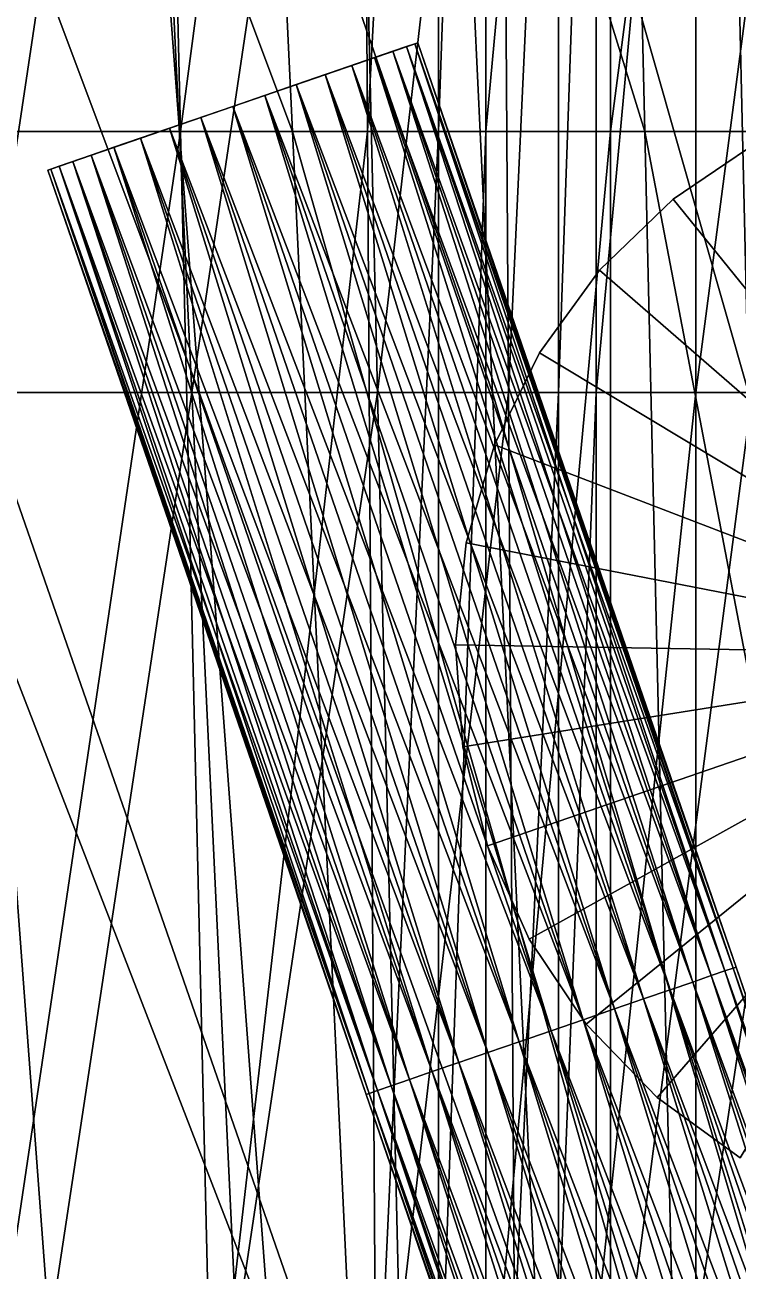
# Model space of a CAD drawing. Header units: metres. Extents: x -2.35 to 2.28, y -2.72 to 2.54.
# Drawn here: x -0.3669 to -0.1238, y -1.1757 to -0.7508 of the extents above; entities that cross this region are included whole.
import ezdxf

# ---------------------------------------------------------------- set-up
doc = ezdxf.new("R2010")
doc.units = ezdxf.units.M

msp = doc.modelspace()

# ---------------------------------------------------------------- linework, layer by layer
at = {"layer": 'Cylinder 6'}
for points in [[(-0.02008, -0.96561, -0.08688), (-0.14594, -0.81018, -0.08688), (-0.11704, -0.79068, -0.08688)], [(-0.14594, -0.81018, -0.08688), (-0.11704, -0.79068, -0.08688), (-0.11704, -0.79068, -0.08688)], [(-0.14594, -0.81018, -0.08688), (-0.14594, -0.81018, -0.08688), (-0.11704, -0.79068, -0.08688)], [(-0.14594, -0.81018, -0.08688), (-0.11704, -0.79068, -0.22688), (-0.11704, -0.79068, -0.08688)], [(-0.14594, -0.81018, -0.08688), (-0.14594, -0.81018, -0.22688), (-0.11704, -0.79068, -0.22688)], [(-0.14594, -0.81018, -0.22688), (-0.11704, -0.79068, -0.36688), (-0.11704, -0.79068, -0.22688)], [(-0.14594, -0.81018, -0.22688), (-0.14594, -0.81018, -0.36688), (-0.11704, -0.79068, -0.36688)], [(-0.14594, -0.81018, -0.36688), (-0.11704, -0.79068, -0.36688), (-0.11704, -0.79068, -0.36688)], [(-0.14594, -0.81018, -0.36688), (-0.14594, -0.81018, -0.36688), (-0.11704, -0.79068, -0.36688)], [(-0.14594, -0.81018, -0.36688), (-0.02008, -0.96561, -0.36688), (-0.11704, -0.79068, -0.36688)], [(-0.02008, -0.96561, -0.08688), (-0.17102, -0.83439, -0.08688), (-0.14594, -0.81018, -0.08688)], [(-0.17102, -0.83439, -0.08688), (-0.14594, -0.81018, -0.08688), (-0.14594, -0.81018, -0.08688)], [(-0.17102, -0.83439, -0.08688), (-0.17102, -0.83439, -0.08688), (-0.14594, -0.81018, -0.08688)], [(-0.17102, -0.83439, -0.08688), (-0.14594, -0.81018, -0.22688), (-0.14594, -0.81018, -0.08688)], [(-0.17102, -0.83439, -0.08688), (-0.17102, -0.83439, -0.22688), (-0.14594, -0.81018, -0.22688)], [(-0.17102, -0.83439, -0.22688), (-0.14594, -0.81018, -0.36688), (-0.14594, -0.81018, -0.22688)], [(-0.17102, -0.83439, -0.22688), (-0.17102, -0.83439, -0.36688), (-0.14594, -0.81018, -0.36688)], [(-0.17102, -0.83439, -0.36688), (-0.14594, -0.81018, -0.36688), (-0.14594, -0.81018, -0.36688)], [(-0.17102, -0.83439, -0.36688), (-0.17102, -0.83439, -0.36688), (-0.14594, -0.81018, -0.36688)], [(-0.17102, -0.83439, -0.36688), (-0.02008, -0.96561, -0.36688), (-0.14594, -0.81018, -0.36688)], [(-0.14594, -0.81018, -0.36688), (-0.02008, -0.96561, -0.36688), (-0.02008, -0.96561, -0.36688)], [(-0.02008, -0.96561, -0.08688), (-0.14594, -0.81018, -0.08688), (-0.02008, -0.96561, -0.08688)], [(-0.02008, -0.96561, -0.08688), (-0.19151, -0.8626, -0.08688), (-0.17102, -0.83439, -0.08688)], [(-0.19151, -0.8626, -0.08688), (-0.17102, -0.83439, -0.08688), (-0.17102, -0.83439, -0.08688)], [(-0.19151, -0.8626, -0.08688), (-0.19151, -0.8626, -0.08688), (-0.17102, -0.83439, -0.08688)], [(-0.19151, -0.8626, -0.08688), (-0.17102, -0.83439, -0.22688), (-0.17102, -0.83439, -0.08688)], [(-0.19151, -0.8626, -0.08688), (-0.19151, -0.8626, -0.22688), (-0.17102, -0.83439, -0.22688)], [(-0.19151, -0.8626, -0.22688), (-0.17102, -0.83439, -0.36688), (-0.17102, -0.83439, -0.22688)], [(-0.19151, -0.8626, -0.22688), (-0.19151, -0.8626, -0.36688), (-0.17102, -0.83439, -0.36688)], [(-0.19151, -0.8626, -0.36688), (-0.17102, -0.83439, -0.36688), (-0.17102, -0.83439, -0.36688)], [(-0.19151, -0.8626, -0.36688), (-0.19151, -0.8626, -0.36688), (-0.17102, -0.83439, -0.36688)], [(-0.19151, -0.8626, -0.36688), (-0.02008, -0.96561, -0.36688), (-0.17102, -0.83439, -0.36688)], [(-0.17102, -0.83439, -0.36688), (-0.02008, -0.96561, -0.36688), (-0.02008, -0.96561, -0.36688)], [(-0.02008, -0.96561, -0.08688), (-0.17102, -0.83439, -0.08688), (-0.02008, -0.96561, -0.08688)], [(-0.02008, -0.96561, -0.08688), (-0.2068, -0.89393, -0.08688), (-0.19151, -0.8626, -0.08688)], [(-0.2068, -0.89393, -0.08688), (-0.19151, -0.8626, -0.08688), (-0.19151, -0.8626, -0.08688)], [(-0.2068, -0.89393, -0.08688), (-0.2068, -0.89393, -0.08688), (-0.19151, -0.8626, -0.08688)], [(-0.2068, -0.89393, -0.08688), (-0.19151, -0.8626, -0.22688), (-0.19151, -0.8626, -0.08688)], [(-0.2068, -0.89393, -0.08688), (-0.2068, -0.89393, -0.22688), (-0.19151, -0.8626, -0.22688)], [(-0.2068, -0.89393, -0.22688), (-0.19151, -0.8626, -0.36688), (-0.19151, -0.8626, -0.22688)], [(-0.2068, -0.89393, -0.22688), (-0.2068, -0.89393, -0.36688), (-0.19151, -0.8626, -0.36688)], [(-0.2068, -0.89393, -0.36688), (-0.19151, -0.8626, -0.36688), (-0.19151, -0.8626, -0.36688)], [(-0.2068, -0.89393, -0.36688), (-0.2068, -0.89393, -0.36688), (-0.19151, -0.8626, -0.36688)], [(-0.2068, -0.89393, -0.36688), (-0.02008, -0.96561, -0.36688), (-0.19151, -0.8626, -0.36688)], [(-0.19151, -0.8626, -0.36688), (-0.02008, -0.96561, -0.36688), (-0.02008, -0.96561, -0.36688)], [(-0.02008, -0.96561, -0.08688), (-0.19151, -0.8626, -0.08688), (-0.02008, -0.96561, -0.08688)], [(-0.02008, -0.96561, -0.08688), (-0.21641, -0.92744, -0.08688), (-0.2068, -0.89393, -0.08688)], [(-0.21641, -0.92744, -0.08688), (-0.2068, -0.89393, -0.08688), (-0.2068, -0.89393, -0.08688)], [(-0.21641, -0.92744, -0.08688), (-0.21641, -0.92744, -0.08688), (-0.2068, -0.89393, -0.08688)], [(-0.21641, -0.92744, -0.08688), (-0.2068, -0.89393, -0.22688), (-0.2068, -0.89393, -0.08688)], [(-0.21641, -0.92744, -0.08688), (-0.21641, -0.92744, -0.22688), (-0.2068, -0.89393, -0.22688)], [(-0.21641, -0.92744, -0.22688), (-0.2068, -0.89393, -0.36688), (-0.2068, -0.89393, -0.22688)], [(-0.21641, -0.92744, -0.22688), (-0.21641, -0.92744, -0.36688), (-0.2068, -0.89393, -0.36688)], [(-0.21641, -0.92744, -0.36688), (-0.2068, -0.89393, -0.36688), (-0.2068, -0.89393, -0.36688)], [(-0.21641, -0.92744, -0.36688), (-0.21641, -0.92744, -0.36688), (-0.2068, -0.89393, -0.36688)], [(-0.21641, -0.92744, -0.36688), (-0.02008, -0.96561, -0.36688), (-0.2068, -0.89393, -0.36688)], [(-0.2068, -0.89393, -0.36688), (-0.02008, -0.96561, -0.36688), (-0.02008, -0.96561, -0.36688)], [(-0.02008, -0.96561, -0.08688), (-0.2068, -0.89393, -0.08688), (-0.02008, -0.96561, -0.08688)], [(-0.02008, -0.96561, -0.08688), (-0.22005, -0.96212, -0.08688), (-0.21641, -0.92744, -0.08688)], [(-0.22005, -0.96212, -0.08688), (-0.21641, -0.92744, -0.08688), (-0.21641, -0.92744, -0.08688)], [(-0.22005, -0.96212, -0.08688), (-0.22005, -0.96212, -0.08688), (-0.21641, -0.92744, -0.08688)], [(-0.22005, -0.96212, -0.08688), (-0.21641, -0.92744, -0.22688), (-0.21641, -0.92744, -0.08688)], [(-0.22005, -0.96212, -0.08688), (-0.22005, -0.96212, -0.22688), (-0.21641, -0.92744, -0.22688)], [(-0.22005, -0.96212, -0.22688), (-0.21641, -0.92744, -0.36688), (-0.21641, -0.92744, -0.22688)], [(-0.22005, -0.96212, -0.22688), (-0.22005, -0.96212, -0.36688), (-0.21641, -0.92744, -0.36688)], [(-0.22005, -0.96212, -0.36688), (-0.21641, -0.92744, -0.36688), (-0.21641, -0.92744, -0.36688)], [(-0.22005, -0.96212, -0.36688), (-0.22005, -0.96212, -0.36688), (-0.21641, -0.92744, -0.36688)], [(-0.22005, -0.96212, -0.36688), (-0.02008, -0.96561, -0.36688), (-0.21641, -0.92744, -0.36688)], [(-0.21641, -0.92744, -0.36688), (-0.02008, -0.96561, -0.36688), (-0.02008, -0.96561, -0.36688)], [(-0.02008, -0.96561, -0.08688), (-0.21641, -0.92744, -0.08688), (-0.02008, -0.96561, -0.08688)], [(-0.22005, -0.96212, -0.36688), (-0.02008, -0.96561, -0.36688), (-0.02008, -0.96561, -0.36688)], [(-0.02008, -0.96561, -0.08688), (-0.22005, -0.96212, -0.08688), (-0.02008, -0.96561, -0.08688)], [(-0.02008, -0.96561, -0.08688), (-0.21762, -0.99689, -0.08688), (-0.22005, -0.96212, -0.08688)], [(-0.21762, -0.99689, -0.08688), (-0.22005, -0.96212, -0.08688), (-0.22005, -0.96212, -0.08688)], [(-0.21762, -0.99689, -0.08688), (-0.21762, -0.99689, -0.08688), (-0.22005, -0.96212, -0.08688)], [(-0.21762, -0.99689, -0.08688), (-0.22005, -0.96212, -0.22688), (-0.22005, -0.96212, -0.08688)], [(-0.21762, -0.99689, -0.08688), (-0.21762, -0.99689, -0.22688), (-0.22005, -0.96212, -0.22688)], [(-0.21762, -0.99689, -0.22688), (-0.22005, -0.96212, -0.36688), (-0.22005, -0.96212, -0.22688)], [(-0.21762, -0.99689, -0.22688), (-0.21762, -0.99689, -0.36688), (-0.22005, -0.96212, -0.36688)], [(-0.21762, -0.99689, -0.36688), (-0.22005, -0.96212, -0.36688), (-0.22005, -0.96212, -0.36688)], [(-0.21762, -0.99689, -0.36688), (-0.21762, -0.99689, -0.36688), (-0.22005, -0.96212, -0.36688)], [(-0.21762, -0.99689, -0.36688), (-0.02008, -0.96561, -0.36688), (-0.22005, -0.96212, -0.36688)], [(-0.21762, -0.99689, -0.36688), (-0.02008, -0.96561, -0.36688), (-0.02008, -0.96561, -0.36688)], [(-0.02008, -0.96561, -0.08688), (-0.21762, -0.99689, -0.08688), (-0.02008, -0.96561, -0.08688)], [(-0.02008, -0.96561, -0.08688), (-0.20918, -1.03072, -0.08688), (-0.21762, -0.99689, -0.08688)], [(-0.20918, -1.03072, -0.36688), (-0.02008, -0.96561, -0.36688), (-0.21762, -0.99689, -0.36688)], [(-0.20918, -1.03072, -0.36688), (-0.02008, -0.96561, -0.36688), (-0.02008, -0.96561, -0.36688)], [(-0.02008, -0.96561, -0.08688), (-0.20918, -1.03072, -0.08688), (-0.02008, -0.96561, -0.08688)], [(-0.02008, -0.96561, -0.08688), (-0.195, -1.06257, -0.08688), (-0.20918, -1.03072, -0.08688)], [(-0.195, -1.06257, -0.36688), (-0.02008, -0.96561, -0.36688), (-0.20918, -1.03072, -0.36688)], [(-0.195, -1.06257, -0.36688), (-0.02008, -0.96561, -0.36688), (-0.02008, -0.96561, -0.36688)], [(-0.02008, -0.96561, -0.08688), (-0.195, -1.06257, -0.08688), (-0.02008, -0.96561, -0.08688)], [(-0.02008, -0.96561, -0.08688), (-0.17551, -1.09147, -0.08688), (-0.195, -1.06257, -0.08688)], [(-0.17551, -1.09147, -0.36688), (-0.02008, -0.96561, -0.36688), (-0.195, -1.06257, -0.36688)], [(-0.17551, -1.09147, -0.36688), (-0.02008, -0.96561, -0.36688), (-0.02008, -0.96561, -0.36688)], [(-0.02008, -0.96561, -0.08688), (-0.17551, -1.09147, -0.08688), (-0.02008, -0.96561, -0.08688)], [(-0.02008, -0.96561, -0.08688), (-0.15129, -1.11655, -0.08688), (-0.17551, -1.09147, -0.08688)], [(-0.15129, -1.11655, -0.36688), (-0.02008, -0.96561, -0.36688), (-0.17551, -1.09147, -0.36688)], [(-0.15129, -1.11655, -0.36688), (-0.02008, -0.96561, -0.36688), (-0.02008, -0.96561, -0.36688)], [(-0.02008, -0.96561, -0.08688), (-0.15129, -1.11655, -0.08688), (-0.02008, -0.96561, -0.08688)], [(-0.02008, -0.96561, -0.08688), (-0.12309, -1.13704, -0.08688), (-0.15129, -1.11655, -0.08688)], [(-0.12309, -1.13704, -0.36688), (-0.02008, -0.96561, -0.36688), (-0.15129, -1.11655, -0.36688)], [(-0.20918, -1.03072, -0.08688), (-0.21762, -0.99689, -0.08688), (-0.21762, -0.99689, -0.08688)], [(-0.20918, -1.03072, -0.08688), (-0.20918, -1.03072, -0.08688), (-0.21762, -0.99689, -0.08688)], [(-0.20918, -1.03072, -0.08688), (-0.21762, -0.99689, -0.22688), (-0.21762, -0.99689, -0.08688)], [(-0.20918, -1.03072, -0.08688), (-0.20918, -1.03072, -0.22688), (-0.21762, -0.99689, -0.22688)], [(-0.20918, -1.03072, -0.22688), (-0.21762, -0.99689, -0.36688), (-0.21762, -0.99689, -0.22688)], [(-0.20918, -1.03072, -0.22688), (-0.20918, -1.03072, -0.36688), (-0.21762, -0.99689, -0.36688)], [(-0.20918, -1.03072, -0.36688), (-0.21762, -0.99689, -0.36688), (-0.21762, -0.99689, -0.36688)], [(-0.20918, -1.03072, -0.36688), (-0.20918, -1.03072, -0.36688), (-0.21762, -0.99689, -0.36688)], [(-0.195, -1.06257, -0.08688), (-0.20918, -1.03072, -0.08688), (-0.20918, -1.03072, -0.08688)], [(-0.195, -1.06257, -0.08688), (-0.195, -1.06257, -0.08688), (-0.20918, -1.03072, -0.08688)], [(-0.195, -1.06257, -0.08688), (-0.20918, -1.03072, -0.22688), (-0.20918, -1.03072, -0.08688)], [(-0.195, -1.06257, -0.08688), (-0.195, -1.06257, -0.22688), (-0.20918, -1.03072, -0.22688)], [(-0.195, -1.06257, -0.22688), (-0.20918, -1.03072, -0.36688), (-0.20918, -1.03072, -0.22688)], [(-0.195, -1.06257, -0.22688), (-0.195, -1.06257, -0.36688), (-0.20918, -1.03072, -0.36688)], [(-0.195, -1.06257, -0.36688), (-0.20918, -1.03072, -0.36688), (-0.20918, -1.03072, -0.36688)], [(-0.195, -1.06257, -0.36688), (-0.195, -1.06257, -0.36688), (-0.20918, -1.03072, -0.36688)], [(-0.17551, -1.09147, -0.08688), (-0.195, -1.06257, -0.08688), (-0.195, -1.06257, -0.08688)], [(-0.17551, -1.09147, -0.08688), (-0.17551, -1.09147, -0.08688), (-0.195, -1.06257, -0.08688)], [(-0.17551, -1.09147, -0.08688), (-0.195, -1.06257, -0.22688), (-0.195, -1.06257, -0.08688)], [(-0.17551, -1.09147, -0.08688), (-0.17551, -1.09147, -0.22688), (-0.195, -1.06257, -0.22688)], [(-0.17551, -1.09147, -0.22688), (-0.195, -1.06257, -0.36688), (-0.195, -1.06257, -0.22688)], [(-0.17551, -1.09147, -0.22688), (-0.17551, -1.09147, -0.36688), (-0.195, -1.06257, -0.36688)], [(-0.17551, -1.09147, -0.36688), (-0.195, -1.06257, -0.36688), (-0.195, -1.06257, -0.36688)], [(-0.17551, -1.09147, -0.36688), (-0.17551, -1.09147, -0.36688), (-0.195, -1.06257, -0.36688)], [(-0.15129, -1.11655, -0.08688), (-0.17551, -1.09147, -0.08688), (-0.17551, -1.09147, -0.08688)], [(-0.15129, -1.11655, -0.08688), (-0.15129, -1.11655, -0.08688), (-0.17551, -1.09147, -0.08688)], [(-0.15129, -1.11655, -0.08688), (-0.17551, -1.09147, -0.22688), (-0.17551, -1.09147, -0.08688)], [(-0.15129, -1.11655, -0.08688), (-0.15129, -1.11655, -0.22688), (-0.17551, -1.09147, -0.22688)], [(-0.15129, -1.11655, -0.22688), (-0.17551, -1.09147, -0.36688), (-0.17551, -1.09147, -0.22688)], [(-0.15129, -1.11655, -0.22688), (-0.15129, -1.11655, -0.36688), (-0.17551, -1.09147, -0.36688)], [(-0.15129, -1.11655, -0.36688), (-0.17551, -1.09147, -0.36688), (-0.17551, -1.09147, -0.36688)], [(-0.15129, -1.11655, -0.36688), (-0.15129, -1.11655, -0.36688), (-0.17551, -1.09147, -0.36688)], [(-0.12309, -1.13704, -0.08688), (-0.15129, -1.11655, -0.08688), (-0.15129, -1.11655, -0.08688)], [(-0.12309, -1.13704, -0.08688), (-0.12309, -1.13704, -0.08688), (-0.15129, -1.11655, -0.08688)], [(-0.12309, -1.13704, -0.08688), (-0.15129, -1.11655, -0.22688), (-0.15129, -1.11655, -0.08688)], [(-0.12309, -1.13704, -0.08688), (-0.12309, -1.13704, -0.22688), (-0.15129, -1.11655, -0.22688)], [(-0.12309, -1.13704, -0.22688), (-0.15129, -1.11655, -0.36688), (-0.15129, -1.11655, -0.22688)], [(-0.12309, -1.13704, -0.22688), (-0.12309, -1.13704, -0.36688), (-0.15129, -1.11655, -0.36688)], [(-0.12309, -1.13704, -0.36688), (-0.15129, -1.11655, -0.36688), (-0.15129, -1.11655, -0.36688)], [(-0.12309, -1.13704, -0.36688), (-0.12309, -1.13704, -0.36688), (-0.15129, -1.11655, -0.36688)]]:
    msp.add_3dface(points, dxfattribs=at)
at = {"layer": 'Cylinder 7'}
for points in [[(-0.23297, -0.75688, -0.36021), (-0.296, -0.77858, -0.36021), (-0.23392, -0.75721, -0.37179)], [(-0.23297, -0.75688, -0.36021), (-0.296, -0.77858, -0.36021), (-0.296, -0.77858, -0.36021)], [(-0.23392, -0.75721, -0.34864), (-0.296, -0.77858, -0.36021), (-0.23297, -0.75688, -0.36021)], [(-0.23392, -0.75721, -0.37179), (-0.296, -0.77858, -0.36021), (-0.23677, -0.75819, -0.38302)], [(-0.23392, -0.75721, -0.37179), (-0.296, -0.77858, -0.36021), (-0.296, -0.77858, -0.36021)], [(-0.23392, -0.75721, -0.34864), (-0.296, -0.77858, -0.36021), (-0.296, -0.77858, -0.36021)], [(-0.23677, -0.75819, -0.33741), (-0.296, -0.77858, -0.36021), (-0.23392, -0.75721, -0.34864)], [(-0.23677, -0.75819, -0.38302), (-0.296, -0.77858, -0.36021), (-0.24141, -0.75978, -0.39355)], [(-0.23677, -0.75819, -0.38302), (-0.296, -0.77858, -0.36021), (-0.296, -0.77858, -0.36021)], [(-0.23677, -0.75819, -0.33741), (-0.296, -0.77858, -0.36021), (-0.296, -0.77858, -0.36021)], [(-0.24141, -0.75978, -0.32688), (-0.296, -0.77858, -0.36021), (-0.23677, -0.75819, -0.33741)], [(-0.24141, -0.75978, -0.39355), (-0.296, -0.77858, -0.36021), (-0.24771, -0.76195, -0.40307)], [(-0.24141, -0.75978, -0.39355), (-0.296, -0.77858, -0.36021), (-0.296, -0.77858, -0.36021)], [(-0.24141, -0.75978, -0.32688), (-0.296, -0.77858, -0.36021), (-0.296, -0.77858, -0.36021)], [(-0.24771, -0.76195, -0.31736), (-0.296, -0.77858, -0.36021), (-0.24141, -0.75978, -0.32688)], [(-0.13289, -1.07496, -0.39355), (-0.24141, -0.75978, -0.39355), (-0.24771, -0.76195, -0.40307)], [(-0.24141, -0.75978, -0.39355), (-0.24771, -0.76195, -0.40307), (-0.24771, -0.76195, -0.40307)], [(-0.24141, -0.75978, -0.39355), (-0.24141, -0.75978, -0.39355), (-0.24771, -0.76195, -0.40307)], [(-0.13919, -1.07713, -0.31736), (-0.24771, -0.76195, -0.31736), (-0.24141, -0.75978, -0.32688)], [(-0.24771, -0.76195, -0.31736), (-0.24141, -0.75978, -0.32688), (-0.24141, -0.75978, -0.32688)], [(-0.24771, -0.76195, -0.31736), (-0.24771, -0.76195, -0.31736), (-0.24141, -0.75978, -0.32688)], [(-0.12825, -1.07336, -0.38302), (-0.23677, -0.75819, -0.38302), (-0.24141, -0.75978, -0.39355)], [(-0.23677, -0.75819, -0.38302), (-0.24141, -0.75978, -0.39355), (-0.24141, -0.75978, -0.39355)], [(-0.23677, -0.75819, -0.38302), (-0.23677, -0.75819, -0.38302), (-0.24141, -0.75978, -0.39355)], [(-0.13289, -1.07496, -0.32688), (-0.24141, -0.75978, -0.32688), (-0.23677, -0.75819, -0.33741)], [(-0.24141, -0.75978, -0.32688), (-0.23677, -0.75819, -0.33741), (-0.23677, -0.75819, -0.33741)], [(-0.24141, -0.75978, -0.32688), (-0.24141, -0.75978, -0.32688), (-0.23677, -0.75819, -0.33741)], [(-0.12825, -1.07336, -0.38302), (-0.24141, -0.75978, -0.39355), (-0.13289, -1.07496, -0.39355)], [(-0.13919, -1.07713, -0.31736), (-0.24141, -0.75978, -0.32688), (-0.13289, -1.07496, -0.32688)], [(-0.1254, -1.07238, -0.37179), (-0.23392, -0.75721, -0.37179), (-0.23677, -0.75819, -0.38302)], [(-0.23392, -0.75721, -0.37179), (-0.23677, -0.75819, -0.38302), (-0.23677, -0.75819, -0.38302)], [(-0.23392, -0.75721, -0.37179), (-0.23392, -0.75721, -0.37179), (-0.23677, -0.75819, -0.38302)], [(-0.12825, -1.07336, -0.33741), (-0.23677, -0.75819, -0.33741), (-0.23392, -0.75721, -0.34864)], [(-0.23677, -0.75819, -0.33741), (-0.23392, -0.75721, -0.34864), (-0.23392, -0.75721, -0.34864)], [(-0.23677, -0.75819, -0.33741), (-0.23677, -0.75819, -0.33741), (-0.23392, -0.75721, -0.34864)], [(-0.1254, -1.07238, -0.37179), (-0.23677, -0.75819, -0.38302), (-0.12825, -1.07336, -0.38302)], [(-0.13289, -1.07496, -0.32688), (-0.23677, -0.75819, -0.33741), (-0.12825, -1.07336, -0.33741)], [(-0.12444, -1.07205, -0.36021), (-0.23297, -0.75688, -0.36021), (-0.23392, -0.75721, -0.37179)], [(-0.23297, -0.75688, -0.36021), (-0.23392, -0.75721, -0.37179), (-0.23392, -0.75721, -0.37179)], [(-0.23297, -0.75688, -0.36021), (-0.23297, -0.75688, -0.36021), (-0.23392, -0.75721, -0.37179)], [(-0.1254, -1.07238, -0.34864), (-0.23392, -0.75721, -0.34864), (-0.23297, -0.75688, -0.36021)], [(-0.23392, -0.75721, -0.34864), (-0.23297, -0.75688, -0.36021), (-0.23297, -0.75688, -0.36021)], [(-0.23392, -0.75721, -0.34864), (-0.23392, -0.75721, -0.34864), (-0.23297, -0.75688, -0.36021)], [(-0.12444, -1.07205, -0.36021), (-0.23392, -0.75721, -0.37179), (-0.1254, -1.07238, -0.37179)], [(-0.12825, -1.07336, -0.33741), (-0.23392, -0.75721, -0.34864), (-0.1254, -1.07238, -0.34864)], [(-0.1254, -1.07238, -0.34864), (-0.23297, -0.75688, -0.36021), (-0.12444, -1.07205, -0.36021)], [(-0.24771, -0.76195, -0.40307), (-0.296, -0.77858, -0.36021), (-0.25548, -0.76463, -0.41128)], [(-0.24771, -0.76195, -0.40307), (-0.296, -0.77858, -0.36021), (-0.296, -0.77858, -0.36021)], [(-0.24771, -0.76195, -0.31736), (-0.296, -0.77858, -0.36021), (-0.296, -0.77858, -0.36021)], [(-0.25548, -0.76463, -0.30914), (-0.296, -0.77858, -0.36021), (-0.24771, -0.76195, -0.31736)], [(-0.25548, -0.76463, -0.41128), (-0.296, -0.77858, -0.36021), (-0.26448, -0.76773, -0.41795)], [(-0.25548, -0.76463, -0.41128), (-0.296, -0.77858, -0.36021), (-0.296, -0.77858, -0.36021)], [(-0.25548, -0.76463, -0.30914), (-0.296, -0.77858, -0.36021), (-0.296, -0.77858, -0.36021)], [(-0.26448, -0.76773, -0.30248), (-0.296, -0.77858, -0.36021), (-0.25548, -0.76463, -0.30914)], [(-0.14696, -1.0798, -0.41128), (-0.25548, -0.76463, -0.41128), (-0.26448, -0.76773, -0.41795)], [(-0.25548, -0.76463, -0.41128), (-0.26448, -0.76773, -0.41795), (-0.26448, -0.76773, -0.41795)], [(-0.25548, -0.76463, -0.41128), (-0.25548, -0.76463, -0.41128), (-0.26448, -0.76773, -0.41795)], [(-0.15596, -1.0829, -0.30248), (-0.26448, -0.76773, -0.30248), (-0.25548, -0.76463, -0.30914)], [(-0.26448, -0.76773, -0.30248), (-0.25548, -0.76463, -0.30914), (-0.25548, -0.76463, -0.30914)], [(-0.26448, -0.76773, -0.30248), (-0.26448, -0.76773, -0.30248), (-0.25548, -0.76463, -0.30914)], [(-0.13919, -1.07713, -0.40307), (-0.24771, -0.76195, -0.40307), (-0.25548, -0.76463, -0.41128)], [(-0.24771, -0.76195, -0.40307), (-0.25548, -0.76463, -0.41128), (-0.25548, -0.76463, -0.41128)], [(-0.24771, -0.76195, -0.40307), (-0.24771, -0.76195, -0.40307), (-0.25548, -0.76463, -0.41128)], [(-0.14696, -1.0798, -0.30914), (-0.25548, -0.76463, -0.30914), (-0.24771, -0.76195, -0.31736)], [(-0.25548, -0.76463, -0.30914), (-0.24771, -0.76195, -0.31736), (-0.24771, -0.76195, -0.31736)], [(-0.25548, -0.76463, -0.30914), (-0.25548, -0.76463, -0.30914), (-0.24771, -0.76195, -0.31736)], [(-0.13919, -1.07713, -0.40307), (-0.25548, -0.76463, -0.41128), (-0.14696, -1.0798, -0.41128)], [(-0.15596, -1.0829, -0.30248), (-0.25548, -0.76463, -0.30914), (-0.14696, -1.0798, -0.30914)], [(-0.13289, -1.07496, -0.39355), (-0.24771, -0.76195, -0.40307), (-0.13919, -1.07713, -0.40307)], [(-0.14696, -1.0798, -0.30914), (-0.24771, -0.76195, -0.31736), (-0.13919, -1.07713, -0.31736)], [(-0.26448, -0.76773, -0.41795), (-0.296, -0.77858, -0.36021), (-0.27444, -0.77116, -0.42286)], [(-0.26448, -0.76773, -0.41795), (-0.296, -0.77858, -0.36021), (-0.296, -0.77858, -0.36021)], [(-0.26448, -0.76773, -0.30248), (-0.296, -0.77858, -0.36021), (-0.296, -0.77858, -0.36021)], [(-0.27444, -0.77116, -0.29757), (-0.296, -0.77858, -0.36021), (-0.26448, -0.76773, -0.30248)], [(-0.15596, -1.0829, -0.41795), (-0.26448, -0.76773, -0.41795), (-0.27444, -0.77116, -0.42286)], [(-0.26448, -0.76773, -0.41795), (-0.27444, -0.77116, -0.42286), (-0.27444, -0.77116, -0.42286)], [(-0.26448, -0.76773, -0.41795), (-0.26448, -0.76773, -0.41795), (-0.27444, -0.77116, -0.42286)], [(-0.16592, -1.08633, -0.29757), (-0.27444, -0.77116, -0.29757), (-0.26448, -0.76773, -0.30248)], [(-0.27444, -0.77116, -0.29757), (-0.26448, -0.76773, -0.30248), (-0.26448, -0.76773, -0.30248)], [(-0.27444, -0.77116, -0.29757), (-0.27444, -0.77116, -0.29757), (-0.26448, -0.76773, -0.30248)], [(-0.14696, -1.0798, -0.41128), (-0.26448, -0.76773, -0.41795), (-0.15596, -1.0829, -0.41795)], [(-0.16592, -1.08633, -0.29757), (-0.26448, -0.76773, -0.30248), (-0.15596, -1.0829, -0.30248)], [(-0.27444, -0.77116, -0.42286), (-0.296, -0.77858, -0.36021), (-0.28506, -0.77481, -0.42587)], [(-0.27444, -0.77116, -0.42286), (-0.296, -0.77858, -0.36021), (-0.296, -0.77858, -0.36021)], [(-0.27444, -0.77116, -0.29757), (-0.296, -0.77858, -0.36021), (-0.296, -0.77858, -0.36021)], [(-0.28506, -0.77481, -0.29456), (-0.296, -0.77858, -0.36021), (-0.27444, -0.77116, -0.29757)], [(-0.16592, -1.08633, -0.42286), (-0.27444, -0.77116, -0.42286), (-0.28506, -0.77481, -0.42587)], [(-0.27444, -0.77116, -0.42286), (-0.28506, -0.77481, -0.42587), (-0.28506, -0.77481, -0.42587)], [(-0.27444, -0.77116, -0.42286), (-0.27444, -0.77116, -0.42286), (-0.28506, -0.77481, -0.42587)], [(-0.17653, -1.08998, -0.29456), (-0.28506, -0.77481, -0.29456), (-0.27444, -0.77116, -0.29757)], [(-0.28506, -0.77481, -0.29456), (-0.27444, -0.77116, -0.29757), (-0.27444, -0.77116, -0.29757)], [(-0.28506, -0.77481, -0.29456), (-0.28506, -0.77481, -0.29456), (-0.27444, -0.77116, -0.29757)], [(-0.15596, -1.0829, -0.41795), (-0.27444, -0.77116, -0.42286), (-0.16592, -1.08633, -0.42286)], [(-0.17653, -1.08998, -0.29456), (-0.27444, -0.77116, -0.29757), (-0.16592, -1.08633, -0.29757)], [(-0.17653, -1.08998, -0.42587), (-0.28506, -0.77481, -0.42587), (-0.296, -0.77858, -0.42688)], [(-0.28506, -0.77481, -0.42587), (-0.296, -0.77858, -0.42688), (-0.296, -0.77858, -0.42688)], [(-0.28506, -0.77481, -0.42587), (-0.28506, -0.77481, -0.42587), (-0.296, -0.77858, -0.42688)], [(-0.28506, -0.77481, -0.42587), (-0.296, -0.77858, -0.36021), (-0.296, -0.77858, -0.42688)], [(-0.28506, -0.77481, -0.42587), (-0.296, -0.77858, -0.36021), (-0.296, -0.77858, -0.36021)], [(-0.28506, -0.77481, -0.29456), (-0.296, -0.77858, -0.36021), (-0.296, -0.77858, -0.36021)], [(-0.18748, -1.09375, -0.29355), (-0.296, -0.77858, -0.29355), (-0.28506, -0.77481, -0.29456)], [(-0.296, -0.77858, -0.29355), (-0.28506, -0.77481, -0.29456), (-0.28506, -0.77481, -0.29456)], [(-0.296, -0.77858, -0.29355), (-0.296, -0.77858, -0.29355), (-0.28506, -0.77481, -0.29456)], [(-0.296, -0.77858, -0.29355), (-0.296, -0.77858, -0.36021), (-0.28506, -0.77481, -0.29456)], [(-0.16592, -1.08633, -0.42286), (-0.28506, -0.77481, -0.42587), (-0.17653, -1.08998, -0.42587)], [(-0.18748, -1.09375, -0.29355), (-0.28506, -0.77481, -0.29456), (-0.17653, -1.08998, -0.29456)], [(-0.35904, -0.80029, -0.36021), (-0.296, -0.77858, -0.36021), (-0.35808, -0.79996, -0.34864)], [(-0.35904, -0.80029, -0.36021), (-0.296, -0.77858, -0.36021), (-0.296, -0.77858, -0.36021)], [(-0.35808, -0.79996, -0.37179), (-0.296, -0.77858, -0.36021), (-0.35904, -0.80029, -0.36021)], [(-0.35808, -0.79996, -0.34864), (-0.296, -0.77858, -0.36021), (-0.35524, -0.79898, -0.33741)], [(-0.35808, -0.79996, -0.34864), (-0.296, -0.77858, -0.36021), (-0.296, -0.77858, -0.36021)], [(-0.35808, -0.79996, -0.37179), (-0.296, -0.77858, -0.36021), (-0.296, -0.77858, -0.36021)], [(-0.35524, -0.79898, -0.38302), (-0.296, -0.77858, -0.36021), (-0.35808, -0.79996, -0.37179)], [(-0.35524, -0.79898, -0.33741), (-0.296, -0.77858, -0.36021), (-0.35059, -0.79738, -0.32688)], [(-0.35524, -0.79898, -0.33741), (-0.296, -0.77858, -0.36021), (-0.296, -0.77858, -0.36021)], [(-0.35524, -0.79898, -0.38302), (-0.296, -0.77858, -0.36021), (-0.296, -0.77858, -0.36021)], [(-0.35059, -0.79738, -0.39355), (-0.296, -0.77858, -0.36021), (-0.35524, -0.79898, -0.38302)], [(-0.35059, -0.79738, -0.32688), (-0.296, -0.77858, -0.36021), (-0.34429, -0.79521, -0.31736)], [(-0.35059, -0.79738, -0.32688), (-0.296, -0.77858, -0.36021), (-0.296, -0.77858, -0.36021)], [(-0.35059, -0.79738, -0.39355), (-0.296, -0.77858, -0.36021), (-0.296, -0.77858, -0.36021)], [(-0.34429, -0.79521, -0.40307), (-0.296, -0.77858, -0.36021), (-0.35059, -0.79738, -0.39355)], [(-0.34429, -0.79521, -0.31736), (-0.296, -0.77858, -0.36021), (-0.33652, -0.79253, -0.30914)], [(-0.34429, -0.79521, -0.31736), (-0.296, -0.77858, -0.36021), (-0.296, -0.77858, -0.36021)], [(-0.34429, -0.79521, -0.40307), (-0.296, -0.77858, -0.36021), (-0.296, -0.77858, -0.36021)], [(-0.33652, -0.79253, -0.41128), (-0.296, -0.77858, -0.36021), (-0.34429, -0.79521, -0.40307)], [(-0.33652, -0.79253, -0.30914), (-0.296, -0.77858, -0.36021), (-0.32752, -0.78943, -0.30248)], [(-0.33652, -0.79253, -0.30914), (-0.296, -0.77858, -0.36021), (-0.296, -0.77858, -0.36021)], [(-0.33652, -0.79253, -0.41128), (-0.296, -0.77858, -0.36021), (-0.296, -0.77858, -0.36021)], [(-0.32752, -0.78943, -0.41795), (-0.296, -0.77858, -0.36021), (-0.33652, -0.79253, -0.41128)], [(-0.32752, -0.78943, -0.30248), (-0.296, -0.77858, -0.36021), (-0.31756, -0.786, -0.29757)], [(-0.32752, -0.78943, -0.30248), (-0.296, -0.77858, -0.36021), (-0.296, -0.77858, -0.36021)], [(-0.32752, -0.78943, -0.41795), (-0.296, -0.77858, -0.36021), (-0.296, -0.77858, -0.36021)], [(-0.31756, -0.786, -0.42286), (-0.296, -0.77858, -0.36021), (-0.32752, -0.78943, -0.41795)], [(-0.31756, -0.786, -0.29757), (-0.296, -0.77858, -0.36021), (-0.30695, -0.78235, -0.29456)], [(-0.31756, -0.786, -0.29757), (-0.296, -0.77858, -0.36021), (-0.296, -0.77858, -0.36021)], [(-0.31756, -0.786, -0.42286), (-0.296, -0.77858, -0.36021), (-0.296, -0.77858, -0.36021)], [(-0.30695, -0.78235, -0.42587), (-0.296, -0.77858, -0.36021), (-0.31756, -0.786, -0.42286)], [(-0.19843, -1.09752, -0.29456), (-0.30695, -0.78235, -0.29456), (-0.296, -0.77858, -0.29355)], [(-0.30695, -0.78235, -0.29456), (-0.296, -0.77858, -0.29355), (-0.296, -0.77858, -0.29355)], [(-0.30695, -0.78235, -0.29456), (-0.30695, -0.78235, -0.29456), (-0.296, -0.77858, -0.29355)], [(-0.30695, -0.78235, -0.29456), (-0.296, -0.77858, -0.36021), (-0.296, -0.77858, -0.29355)], [(-0.30695, -0.78235, -0.29456), (-0.296, -0.77858, -0.36021), (-0.296, -0.77858, -0.36021)], [(-0.30695, -0.78235, -0.42587), (-0.296, -0.77858, -0.36021), (-0.296, -0.77858, -0.36021)], [(-0.18748, -1.09375, -0.42688), (-0.296, -0.77858, -0.42688), (-0.30695, -0.78235, -0.42587)], [(-0.296, -0.77858, -0.42688), (-0.30695, -0.78235, -0.42587), (-0.30695, -0.78235, -0.42587)], [(-0.296, -0.77858, -0.42688), (-0.296, -0.77858, -0.42688), (-0.30695, -0.78235, -0.42587)], [(-0.296, -0.77858, -0.42688), (-0.296, -0.77858, -0.36021), (-0.30695, -0.78235, -0.42587)], [(-0.19843, -1.09752, -0.29456), (-0.296, -0.77858, -0.29355), (-0.18748, -1.09375, -0.29355)], [(-0.296, -0.77858, -0.42688), (-0.296, -0.77858, -0.36021), (-0.296, -0.77858, -0.36021)], [(-0.17653, -1.08998, -0.42587), (-0.296, -0.77858, -0.42688), (-0.18748, -1.09375, -0.42688)], [(-0.296, -0.77858, -0.29355), (-0.296, -0.77858, -0.36021), (-0.296, -0.77858, -0.36021)], [(-0.219, -1.10461, -0.30248), (-0.32752, -0.78943, -0.30248), (-0.31756, -0.786, -0.29757)], [(-0.32752, -0.78943, -0.30248), (-0.31756, -0.786, -0.29757), (-0.31756, -0.786, -0.29757)], [(-0.32752, -0.78943, -0.30248), (-0.32752, -0.78943, -0.30248), (-0.31756, -0.786, -0.29757)], [(-0.20904, -1.10118, -0.42286), (-0.31756, -0.786, -0.42286), (-0.32752, -0.78943, -0.41795)], [(-0.31756, -0.786, -0.42286), (-0.32752, -0.78943, -0.41795), (-0.32752, -0.78943, -0.41795)], [(-0.31756, -0.786, -0.42286), (-0.31756, -0.786, -0.42286), (-0.32752, -0.78943, -0.41795)], [(-0.20904, -1.10118, -0.29757), (-0.31756, -0.786, -0.29757), (-0.30695, -0.78235, -0.29456)], [(-0.31756, -0.786, -0.29757), (-0.30695, -0.78235, -0.29456), (-0.30695, -0.78235, -0.29456)], [(-0.31756, -0.786, -0.29757), (-0.31756, -0.786, -0.29757), (-0.30695, -0.78235, -0.29456)], [(-0.19843, -1.09752, -0.42587), (-0.30695, -0.78235, -0.42587), (-0.31756, -0.786, -0.42286)], [(-0.30695, -0.78235, -0.42587), (-0.31756, -0.786, -0.42286), (-0.31756, -0.786, -0.42286)], [(-0.30695, -0.78235, -0.42587), (-0.30695, -0.78235, -0.42587), (-0.31756, -0.786, -0.42286)], [(-0.219, -1.10461, -0.30248), (-0.31756, -0.786, -0.29757), (-0.20904, -1.10118, -0.29757)], [(-0.19843, -1.09752, -0.42587), (-0.31756, -0.786, -0.42286), (-0.20904, -1.10118, -0.42286)], [(-0.20904, -1.10118, -0.29757), (-0.30695, -0.78235, -0.29456), (-0.19843, -1.09752, -0.29456)], [(-0.18748, -1.09375, -0.42688), (-0.30695, -0.78235, -0.42587), (-0.19843, -1.09752, -0.42587)], [(-0.228, -1.1077, -0.30914), (-0.33652, -0.79253, -0.30914), (-0.32752, -0.78943, -0.30248)], [(-0.33652, -0.79253, -0.30914), (-0.32752, -0.78943, -0.30248), (-0.32752, -0.78943, -0.30248)], [(-0.33652, -0.79253, -0.30914), (-0.33652, -0.79253, -0.30914), (-0.32752, -0.78943, -0.30248)], [(-0.219, -1.10461, -0.41795), (-0.32752, -0.78943, -0.41795), (-0.33652, -0.79253, -0.41128)], [(-0.32752, -0.78943, -0.41795), (-0.33652, -0.79253, -0.41128), (-0.33652, -0.79253, -0.41128)], [(-0.32752, -0.78943, -0.41795), (-0.32752, -0.78943, -0.41795), (-0.33652, -0.79253, -0.41128)], [(-0.228, -1.1077, -0.30914), (-0.32752, -0.78943, -0.30248), (-0.219, -1.10461, -0.30248)], [(-0.20904, -1.10118, -0.42286), (-0.32752, -0.78943, -0.41795), (-0.219, -1.10461, -0.41795)], [(-0.23577, -1.11038, -0.31736), (-0.34429, -0.79521, -0.31736), (-0.33652, -0.79253, -0.30914)], [(-0.34429, -0.79521, -0.31736), (-0.33652, -0.79253, -0.30914), (-0.33652, -0.79253, -0.30914)], [(-0.34429, -0.79521, -0.31736), (-0.34429, -0.79521, -0.31736), (-0.33652, -0.79253, -0.30914)], [(-0.228, -1.1077, -0.41128), (-0.33652, -0.79253, -0.41128), (-0.34429, -0.79521, -0.40307)], [(-0.33652, -0.79253, -0.41128), (-0.34429, -0.79521, -0.40307), (-0.34429, -0.79521, -0.40307)], [(-0.33652, -0.79253, -0.41128), (-0.33652, -0.79253, -0.41128), (-0.34429, -0.79521, -0.40307)], [(-0.23577, -1.11038, -0.31736), (-0.33652, -0.79253, -0.30914), (-0.228, -1.1077, -0.30914)], [(-0.219, -1.10461, -0.41795), (-0.33652, -0.79253, -0.41128), (-0.228, -1.1077, -0.41128)], [(-0.24671, -1.11415, -0.33741), (-0.35524, -0.79898, -0.33741), (-0.35059, -0.79738, -0.32688)], [(-0.35524, -0.79898, -0.33741), (-0.35059, -0.79738, -0.32688), (-0.35059, -0.79738, -0.32688)], [(-0.35524, -0.79898, -0.33741), (-0.35524, -0.79898, -0.33741), (-0.35059, -0.79738, -0.32688)], [(-0.24207, -1.11255, -0.39355), (-0.35059, -0.79738, -0.39355), (-0.35524, -0.79898, -0.38302)], [(-0.35059, -0.79738, -0.39355), (-0.35524, -0.79898, -0.38302), (-0.35524, -0.79898, -0.38302)], [(-0.35059, -0.79738, -0.39355), (-0.35059, -0.79738, -0.39355), (-0.35524, -0.79898, -0.38302)], [(-0.24207, -1.11255, -0.32688), (-0.35059, -0.79738, -0.32688), (-0.34429, -0.79521, -0.31736)], [(-0.35059, -0.79738, -0.32688), (-0.34429, -0.79521, -0.31736), (-0.34429, -0.79521, -0.31736)], [(-0.35059, -0.79738, -0.32688), (-0.35059, -0.79738, -0.32688), (-0.34429, -0.79521, -0.31736)], [(-0.23577, -1.11038, -0.40307), (-0.34429, -0.79521, -0.40307), (-0.35059, -0.79738, -0.39355)], [(-0.34429, -0.79521, -0.40307), (-0.35059, -0.79738, -0.39355), (-0.35059, -0.79738, -0.39355)], [(-0.34429, -0.79521, -0.40307), (-0.34429, -0.79521, -0.40307), (-0.35059, -0.79738, -0.39355)], [(-0.24671, -1.11415, -0.33741), (-0.35059, -0.79738, -0.32688), (-0.24207, -1.11255, -0.32688)], [(-0.23577, -1.11038, -0.40307), (-0.35059, -0.79738, -0.39355), (-0.24207, -1.11255, -0.39355)], [(-0.24207, -1.11255, -0.32688), (-0.34429, -0.79521, -0.31736), (-0.23577, -1.11038, -0.31736)], [(-0.228, -1.1077, -0.41128), (-0.34429, -0.79521, -0.40307), (-0.23577, -1.11038, -0.40307)], [(-0.25051, -1.11546, -0.36021), (-0.35904, -0.80029, -0.36021), (-0.35808, -0.79996, -0.34864)], [(-0.35904, -0.80029, -0.36021), (-0.35808, -0.79996, -0.34864), (-0.35808, -0.79996, -0.34864)], [(-0.35904, -0.80029, -0.36021), (-0.35904, -0.80029, -0.36021), (-0.35808, -0.79996, -0.34864)], [(-0.24956, -1.11513, -0.37179), (-0.35808, -0.79996, -0.37179), (-0.35904, -0.80029, -0.36021)], [(-0.35808, -0.79996, -0.37179), (-0.35904, -0.80029, -0.36021), (-0.35904, -0.80029, -0.36021)], [(-0.35808, -0.79996, -0.37179), (-0.35808, -0.79996, -0.37179), (-0.35904, -0.80029, -0.36021)], [(-0.24956, -1.11513, -0.37179), (-0.35904, -0.80029, -0.36021), (-0.25051, -1.11546, -0.36021)], [(-0.24956, -1.11513, -0.34864), (-0.35808, -0.79996, -0.34864), (-0.35524, -0.79898, -0.33741)], [(-0.35808, -0.79996, -0.34864), (-0.35524, -0.79898, -0.33741), (-0.35524, -0.79898, -0.33741)], [(-0.35808, -0.79996, -0.34864), (-0.35808, -0.79996, -0.34864), (-0.35524, -0.79898, -0.33741)], [(-0.24671, -1.11415, -0.38302), (-0.35524, -0.79898, -0.38302), (-0.35808, -0.79996, -0.37179)], [(-0.35524, -0.79898, -0.38302), (-0.35808, -0.79996, -0.37179), (-0.35808, -0.79996, -0.37179)], [(-0.35524, -0.79898, -0.38302), (-0.35524, -0.79898, -0.38302), (-0.35808, -0.79996, -0.37179)], [(-0.25051, -1.11546, -0.36021), (-0.35808, -0.79996, -0.34864), (-0.24956, -1.11513, -0.34864)], [(-0.24671, -1.11415, -0.38302), (-0.35808, -0.79996, -0.37179), (-0.24956, -1.11513, -0.37179)], [(-0.24956, -1.11513, -0.34864), (-0.35524, -0.79898, -0.33741), (-0.24671, -1.11415, -0.33741)], [(-0.24207, -1.11255, -0.39355), (-0.35524, -0.79898, -0.38302), (-0.24671, -1.11415, -0.38302)], [(-0.02437, -1.39013, -0.39355), (-0.13289, -1.07496, -0.39355), (-0.13919, -1.07713, -0.40307)], [(-0.03067, -1.3923, -0.31736), (-0.13919, -1.07713, -0.31736), (-0.13289, -1.07496, -0.32688)], [(-0.01972, -1.38853, -0.38302), (-0.12825, -1.07336, -0.38302), (-0.13289, -1.07496, -0.39355)], [(-0.02437, -1.39013, -0.32688), (-0.13289, -1.07496, -0.32688), (-0.12825, -1.07336, -0.33741)], [(-0.01972, -1.38853, -0.38302), (-0.13289, -1.07496, -0.39355), (-0.02437, -1.39013, -0.39355)], [(-0.03067, -1.3923, -0.31736), (-0.13289, -1.07496, -0.32688), (-0.02437, -1.39013, -0.32688)], [(-0.01688, -1.38755, -0.37179), (-0.1254, -1.07238, -0.37179), (-0.12825, -1.07336, -0.38302)], [(-0.01972, -1.38853, -0.33741), (-0.12825, -1.07336, -0.33741), (-0.1254, -1.07238, -0.34864)], [(-0.01688, -1.38755, -0.37179), (-0.12825, -1.07336, -0.38302), (-0.01972, -1.38853, -0.38302)], [(-0.02437, -1.39013, -0.32688), (-0.12825, -1.07336, -0.33741), (-0.01972, -1.38853, -0.33741)], [(-0.01592, -1.38722, -0.36021), (-0.12444, -1.07205, -0.36021), (-0.1254, -1.07238, -0.37179)], [(-0.01688, -1.38755, -0.34864), (-0.1254, -1.07238, -0.34864), (-0.12444, -1.07205, -0.36021)], [(-0.01592, -1.38722, -0.36021), (-0.1254, -1.07238, -0.37179), (-0.01688, -1.38755, -0.37179)], [(-0.01972, -1.38853, -0.33741), (-0.1254, -1.07238, -0.34864), (-0.01688, -1.38755, -0.34864)], [(-0.01688, -1.38755, -0.34864), (-0.12444, -1.07205, -0.36021), (-0.01592, -1.38722, -0.36021)], [(-0.03067, -1.3923, -0.40307), (-0.13919, -1.07713, -0.40307), (-0.14696, -1.0798, -0.41128)], [(-0.03844, -1.39498, -0.30914), (-0.14696, -1.0798, -0.30914), (-0.13919, -1.07713, -0.31736)], [(-0.02437, -1.39013, -0.39355), (-0.13919, -1.07713, -0.40307), (-0.03067, -1.3923, -0.40307)], [(-0.03844, -1.39498, -0.30914), (-0.13919, -1.07713, -0.31736), (-0.03067, -1.3923, -0.31736)], [(-0.04744, -1.39807, -0.41795), (-0.15596, -1.0829, -0.41795), (-0.16592, -1.08633, -0.42286)], [(-0.0574, -1.4015, -0.29757), (-0.16592, -1.08633, -0.29757), (-0.15596, -1.0829, -0.30248)], [(-0.03844, -1.39497, -0.41128), (-0.14696, -1.0798, -0.41128), (-0.15596, -1.0829, -0.41795)], [(-0.04744, -1.39807, -0.30248), (-0.15596, -1.0829, -0.30248), (-0.14696, -1.0798, -0.30914)], [(-0.03844, -1.39497, -0.41128), (-0.15596, -1.0829, -0.41795), (-0.04744, -1.39807, -0.41795)], [(-0.0574, -1.4015, -0.29757), (-0.15596, -1.0829, -0.30248), (-0.04744, -1.39807, -0.30248)], [(-0.03067, -1.3923, -0.40307), (-0.14696, -1.0798, -0.41128), (-0.03844, -1.39497, -0.41128)], [(-0.04744, -1.39807, -0.30248), (-0.14696, -1.0798, -0.30914), (-0.03844, -1.39498, -0.30914)], [(-0.0574, -1.4015, -0.42286), (-0.16592, -1.08633, -0.42286), (-0.17653, -1.08998, -0.42587)], [(-0.06801, -1.40516, -0.29456), (-0.17653, -1.08998, -0.29456), (-0.16592, -1.08633, -0.29757)], [(-0.04744, -1.39807, -0.41795), (-0.16592, -1.08633, -0.42286), (-0.0574, -1.4015, -0.42286)], [(-0.06801, -1.40516, -0.29456), (-0.16592, -1.08633, -0.29757), (-0.0574, -1.4015, -0.29757)], [(-0.06801, -1.40516, -0.42587), (-0.17653, -1.08998, -0.42587), (-0.18748, -1.09375, -0.42688)], [(-0.07896, -1.40893, -0.29355), (-0.18748, -1.09375, -0.29355), (-0.17653, -1.08998, -0.29456)], [(-0.0574, -1.4015, -0.42286), (-0.17653, -1.08998, -0.42587), (-0.06801, -1.40516, -0.42587)], [(-0.07896, -1.40893, -0.29355), (-0.17653, -1.08998, -0.29456), (-0.06801, -1.40516, -0.29456)], [(-0.0899, -1.4127, -0.29456), (-0.19843, -1.09752, -0.29456), (-0.18748, -1.09375, -0.29355)], [(-0.07896, -1.40893, -0.42688), (-0.18748, -1.09375, -0.42688), (-0.19843, -1.09752, -0.42587)], [(-0.0899, -1.4127, -0.29456), (-0.18748, -1.09375, -0.29355), (-0.07896, -1.40893, -0.29355)], [(-0.06801, -1.40516, -0.42587), (-0.18748, -1.09375, -0.42688), (-0.07896, -1.40893, -0.42688)], [(-0.10052, -1.41635, -0.29757), (-0.20904, -1.10118, -0.29757), (-0.19843, -1.09752, -0.29456)], [(-0.0899, -1.4127, -0.42587), (-0.19843, -1.09752, -0.42587), (-0.20904, -1.10118, -0.42286)], [(-0.10052, -1.41635, -0.29757), (-0.19843, -1.09752, -0.29456), (-0.0899, -1.4127, -0.29456)], [(-0.07896, -1.40893, -0.42688), (-0.19843, -1.09752, -0.42587), (-0.0899, -1.4127, -0.42587)], [(-0.11947, -1.42288, -0.30914), (-0.228, -1.1077, -0.30914), (-0.219, -1.10461, -0.30248)], [(-0.11047, -1.41978, -0.41795), (-0.219, -1.10461, -0.41795), (-0.228, -1.1077, -0.41128)], [(-0.11047, -1.41978, -0.30248), (-0.219, -1.10461, -0.30248), (-0.20904, -1.10118, -0.29757)], [(-0.10052, -1.41635, -0.42286), (-0.20904, -1.10118, -0.42286), (-0.219, -1.10461, -0.41795)], [(-0.11947, -1.42288, -0.30914), (-0.219, -1.10461, -0.30248), (-0.11047, -1.41978, -0.30248)], [(-0.10052, -1.41635, -0.42286), (-0.219, -1.10461, -0.41795), (-0.11047, -1.41978, -0.41795)], [(-0.11047, -1.41978, -0.30248), (-0.20904, -1.10118, -0.29757), (-0.10052, -1.41635, -0.29757)], [(-0.0899, -1.4127, -0.42587), (-0.20904, -1.10118, -0.42286), (-0.10052, -1.41635, -0.42286)], [(-0.12724, -1.42555, -0.31736), (-0.23577, -1.11038, -0.31736), (-0.228, -1.1077, -0.30914)], [(-0.11947, -1.42288, -0.41128), (-0.228, -1.1077, -0.41128), (-0.23577, -1.11038, -0.40307)], [(-0.12724, -1.42555, -0.31736), (-0.228, -1.1077, -0.30914), (-0.11947, -1.42288, -0.30914)], [(-0.11047, -1.41978, -0.41795), (-0.228, -1.1077, -0.41128), (-0.11947, -1.42288, -0.41128)], [(-0.13819, -1.42932, -0.33741), (-0.24671, -1.11415, -0.33741), (-0.24207, -1.11255, -0.32688)], [(-0.13355, -1.42772, -0.39355), (-0.24207, -1.11255, -0.39355), (-0.24671, -1.11415, -0.38302)], [(-0.13355, -1.42772, -0.32688), (-0.24207, -1.11255, -0.32688), (-0.23577, -1.11038, -0.31736)], [(-0.12724, -1.42555, -0.40307), (-0.23577, -1.11038, -0.40307), (-0.24207, -1.11255, -0.39355)], [(-0.13819, -1.42932, -0.33741), (-0.24207, -1.11255, -0.32688), (-0.13355, -1.42772, -0.32688)], [(-0.12724, -1.42555, -0.40307), (-0.24207, -1.11255, -0.39355), (-0.13355, -1.42772, -0.39355)], [(-0.13355, -1.42772, -0.32688), (-0.23577, -1.11038, -0.31736), (-0.12724, -1.42555, -0.31736)], [(-0.11947, -1.42288, -0.41128), (-0.23577, -1.11038, -0.40307), (-0.12724, -1.42555, -0.40307)], [(-0.14199, -1.43063, -0.36021), (-0.25051, -1.11546, -0.36021), (-0.24956, -1.11513, -0.34864)], [(-0.14103, -1.4303, -0.37179), (-0.24956, -1.11513, -0.37179), (-0.25051, -1.11546, -0.36021)], [(-0.14103, -1.4303, -0.37179), (-0.25051, -1.11546, -0.36021), (-0.14199, -1.43063, -0.36021)], [(-0.14103, -1.4303, -0.34864), (-0.24956, -1.11513, -0.34864), (-0.24671, -1.11415, -0.33741)], [(-0.13819, -1.42932, -0.38302), (-0.24671, -1.11415, -0.38302), (-0.24956, -1.11513, -0.37179)], [(-0.14199, -1.43063, -0.36021), (-0.24956, -1.11513, -0.34864), (-0.14103, -1.4303, -0.34864)], [(-0.13819, -1.42932, -0.38302), (-0.24956, -1.11513, -0.37179), (-0.14103, -1.4303, -0.37179)], [(-0.14103, -1.4303, -0.34864), (-0.24671, -1.11415, -0.33741), (-0.13819, -1.42932, -0.33741)], [(-0.13355, -1.42772, -0.39355), (-0.24671, -1.11415, -0.38302), (-0.13819, -1.42932, -0.38302)]]:
    msp.add_3dface(points, dxfattribs=at)
at = {"layer": 'Prism 4'}
for points in [[(-0.27571, -0.78713, -0.14443), (-0.44783, -0.32815, -0.11919), (-0.41341, -0.78713, -0.11288)], [(-0.27571, -0.78713, -0.14443), (-0.2975, -0.32815, -0.15306), (-0.44783, -0.32815, -0.11919)], [(-0.40389, -0.78713, 0.11405), (-0.42567, -0.32815, 0.13131), (-0.32456, -0.32815, 0.16838)], [(-0.40389, -0.78713, 0.11405), (-0.32456, -0.32815, 0.16838), (-0.3138, -0.78713, 0.14708)], [(-0.3138, -0.78713, 0.14708), (-0.32456, -0.32815, 0.16838), (-0.25304, -0.32815, 0.19461)], [(-0.3138, -0.78713, 0.14708), (-0.25304, -0.32815, 0.19461), (-0.25008, -0.78713, 0.17045)], [(-0.1556, -0.78713, -0.17196), (-0.2975, -0.32815, -0.15306), (-0.27571, -0.78713, -0.14443)], [(-0.1556, -0.78713, -0.17196), (-0.16635, -0.32815, -0.18261), (-0.2975, -0.32815, -0.15306)], [(-0.25008, -0.78713, 0.17045), (-0.25304, -0.32815, 0.19461), (-0.22591, -0.32815, 0.20455)], [(-0.25008, -0.78713, 0.17045), (-0.22591, -0.32815, 0.20455), (-0.22591, -0.78713, 0.17931)], [(-0.22591, -0.78713, 0.17931), (-0.2098, -0.32815, 0.20455), (-0.2098, -0.78713, 0.17931)], [(-0.22591, -0.78713, 0.17931), (-0.22591, -0.32815, 0.20455), (-0.2098, -0.32815, 0.20455)], [(-0.2098, -0.78713, 0.17931), (-0.16731, -0.32815, 0.20455), (-0.16731, -0.78713, 0.17931)], [(-0.2098, -0.78713, 0.17931), (-0.2098, -0.32815, 0.20455), (-0.16731, -0.32815, 0.20455)], [(-0.16731, -0.78713, 0.17931), (-0.10726, -0.32815, 0.20455), (-0.10726, -0.78713, 0.17931)], [(-0.16731, -0.78713, 0.17931), (-0.16731, -0.32815, 0.20455), (-0.10726, -0.32815, 0.20455)], [(-0.07063, -0.78713, -0.19143), (-0.16635, -0.32815, -0.18261), (-0.1556, -0.78713, -0.17196)], [(-0.07063, -0.78713, -0.19143), (-0.07359, -0.32815, -0.20351), (-0.16635, -0.32815, -0.18261)], [(-0.25393, -1.24612, -0.13581), (-0.41341, -0.78713, -0.11288), (-0.37898, -1.24612, -0.10657)], [(-0.25393, -1.24612, -0.13581), (-0.27571, -0.78713, -0.14443), (-0.41341, -0.78713, -0.11288)], [(-0.3821, -1.24612, 0.09679), (-0.40389, -0.78713, 0.11405), (-0.3138, -0.78713, 0.14708)], [(-0.3821, -1.24612, 0.09679), (-0.3138, -0.78713, 0.14708), (-0.30304, -1.24612, 0.12578)], [(-0.30304, -1.24612, 0.12578), (-0.3138, -0.78713, 0.14708), (-0.25008, -0.78713, 0.17045)], [(-0.30304, -1.24612, 0.12578), (-0.25008, -0.78713, 0.17045), (-0.24712, -1.24612, 0.14629)], [(-0.14484, -1.24612, -0.16131), (-0.27571, -0.78713, -0.14443), (-0.25393, -1.24612, -0.13581)], [(-0.14484, -1.24612, -0.16131), (-0.1556, -0.78713, -0.17196), (-0.27571, -0.78713, -0.14443)], [(-0.24712, -1.24612, 0.14629), (-0.25008, -0.78713, 0.17045), (-0.22591, -0.78713, 0.17931)], [(-0.24712, -1.24612, 0.14629), (-0.22591, -0.78713, 0.17931), (-0.22591, -1.24612, 0.15407)], [(-0.22591, -1.24612, 0.15407), (-0.2098, -0.78713, 0.17931), (-0.2098, -1.24612, 0.15407)], [(-0.22591, -1.24612, 0.15407), (-0.22591, -0.78713, 0.17931), (-0.2098, -0.78713, 0.17931)], [(-0.2098, -1.24612, 0.15407), (-0.16731, -0.78713, 0.17931), (-0.16731, -1.24612, 0.15407)], [(-0.2098, -1.24612, 0.15407), (-0.2098, -0.78713, 0.17931), (-0.16731, -0.78713, 0.17931)], [(-0.16731, -1.24612, 0.15407), (-0.10726, -0.78713, 0.17931), (-0.10726, -1.24612, 0.15407)], [(-0.16731, -1.24612, 0.15407), (-0.16731, -0.78713, 0.17931), (-0.10726, -0.78713, 0.17931)], [(-0.06768, -1.24612, -0.17935), (-0.1556, -0.78713, -0.17196), (-0.14484, -1.24612, -0.16131)], [(-0.06768, -1.24612, -0.17935), (-0.07063, -0.78713, -0.19143), (-0.1556, -0.78713, -0.17196)]]:
    msp.add_3dface(points, dxfattribs=at)
at = {"layer": 'Prism 5'}
for points in [[(-0.3075, -0.87612, 0.06367), (-0.44521, -0.50889, 0.06735), (-0.40755, -0.87612, 0.06793)], [(-0.3075, -0.87612, 0.06367), (-0.33504, -0.50889, 0.06276), (-0.44521, -0.50889, 0.06735)], [(-0.38251, -0.87612, 0.08842), (-0.41005, -0.50889, 0.09026), (-0.32742, -0.50889, 0.09577)], [(-0.38251, -0.87612, 0.08842), (-0.32742, -0.50889, 0.09577), (-0.30999, -0.87612, 0.09326)], [(-0.20744, -0.87612, 0.05942), (-0.33504, -0.50889, 0.06276), (-0.3075, -0.87612, 0.06367)], [(-0.20744, -0.87612, 0.05942), (-0.22487, -0.50889, 0.05816), (-0.33504, -0.50889, 0.06276)], [(-0.30999, -0.87612, 0.09326), (-0.32742, -0.50889, 0.09577), (-0.25534, -0.50889, 0.10057)], [(-0.30999, -0.87612, 0.09326), (-0.25534, -0.50889, 0.10057), (-0.24673, -0.87612, 0.09747)], [(-0.24673, -0.87612, 0.09747), (-0.25534, -0.50889, 0.10057), (-0.20436, -0.50889, 0.10397)], [(-0.24673, -0.87612, 0.09747), (-0.20436, -0.50889, 0.10397), (-0.20199, -0.87612, 0.10046)], [(-0.12016, -0.87612, 0.05571), (-0.22487, -0.50889, 0.05816), (-0.20744, -0.87612, 0.05942)], [(-0.12016, -0.87612, 0.05571), (-0.12876, -0.50889, 0.05416), (-0.22487, -0.50889, 0.05816)], [(-0.20199, -0.87612, 0.10046), (-0.20436, -0.50889, 0.10397), (-0.18502, -0.50889, 0.10526)], [(-0.20199, -0.87612, 0.10046), (-0.18502, -0.50889, 0.10526), (-0.18502, -0.87612, 0.10159)], [(-0.18502, -0.87612, 0.10159), (-0.17213, -0.50889, 0.10526), (-0.17213, -0.87612, 0.10159)], [(-0.18502, -0.87612, 0.10159), (-0.18502, -0.50889, 0.10526), (-0.17213, -0.50889, 0.10526)], [(-0.17213, -0.87612, 0.10159), (-0.13814, -0.50889, 0.10526), (-0.13814, -0.87612, 0.10159)], [(-0.17213, -0.87612, 0.10159), (-0.17213, -0.50889, 0.10526), (-0.13814, -0.50889, 0.10526)], [(-0.13814, -0.87612, 0.10159), (-0.09009, -0.50889, 0.10526), (-0.09009, -0.87612, 0.10159)], [(-0.13814, -0.87612, 0.10159), (-0.13814, -0.50889, 0.10526), (-0.09009, -0.50889, 0.10526)], [(-0.05842, -0.87612, 0.05309), (-0.12876, -0.50889, 0.05416), (-0.12016, -0.87612, 0.05571)], [(-0.05842, -0.87612, 0.05309), (-0.06079, -0.50889, 0.05133), (-0.12876, -0.50889, 0.05416)], [(-0.42217, -1.19648, 0.08257), (-0.38251, -0.87612, 0.08842), (-0.35848, -1.19648, 0.08682)], [(-0.28347, -1.19648, 0.06447), (-0.40755, -0.87612, 0.06793), (-0.3747, -1.19648, 0.06843)], [(-0.28347, -1.19648, 0.06447), (-0.3075, -0.87612, 0.06367), (-0.40755, -0.87612, 0.06793)], [(-0.35848, -1.19648, 0.08682), (-0.38251, -0.87612, 0.08842), (-0.30999, -0.87612, 0.09326)], [(-0.35848, -1.19648, 0.08682), (-0.30999, -0.87612, 0.09326), (-0.29479, -1.19648, 0.09107)], [(-0.29479, -1.19648, 0.09107), (-0.30999, -0.87612, 0.09326), (-0.24673, -0.87612, 0.09747)], [(-0.19224, -1.19648, 0.06051), (-0.3075, -0.87612, 0.06367), (-0.28347, -1.19648, 0.06447)], [(-0.19224, -1.19648, 0.06051), (-0.20744, -0.87612, 0.05942), (-0.3075, -0.87612, 0.06367)], [(-0.29479, -1.19648, 0.09107), (-0.24673, -0.87612, 0.09747), (-0.23923, -1.19648, 0.09477)], [(-0.23923, -1.19648, 0.09477), (-0.24673, -0.87612, 0.09747), (-0.20199, -0.87612, 0.10046)], [(-0.23923, -1.19648, 0.09477), (-0.20199, -0.87612, 0.10046), (-0.19993, -1.19648, 0.09739)], [(-0.11265, -1.19648, 0.05706), (-0.20744, -0.87612, 0.05942), (-0.19224, -1.19648, 0.06051)], [(-0.11265, -1.19648, 0.05706), (-0.12016, -0.87612, 0.05571), (-0.20744, -0.87612, 0.05942)], [(-0.19993, -1.19648, 0.09739), (-0.20199, -0.87612, 0.10046), (-0.18502, -0.87612, 0.10159)], [(-0.19993, -1.19648, 0.09739), (-0.18502, -0.87612, 0.10159), (-0.18502, -1.19648, 0.09838)], [(-0.18502, -1.19648, 0.09838), (-0.17213, -0.87612, 0.10159), (-0.17213, -1.19648, 0.09838)], [(-0.18502, -1.19648, 0.09838), (-0.18502, -0.87612, 0.10159), (-0.17213, -0.87612, 0.10159)], [(-0.17213, -1.19648, 0.09838), (-0.13814, -0.87612, 0.10159), (-0.13814, -1.19648, 0.09838)], [(-0.17213, -1.19648, 0.09838), (-0.17213, -0.87612, 0.10159), (-0.13814, -0.87612, 0.10159)], [(-0.13814, -1.19648, 0.09838), (-0.09009, -0.87612, 0.10159), (-0.09009, -1.19648, 0.09838)], [(-0.13814, -1.19648, 0.09838), (-0.13814, -0.87612, 0.10159), (-0.09009, -0.87612, 0.10159)]]:
    msp.add_3dface(points, dxfattribs=at)

doc.saveas('drawing.dxf')
